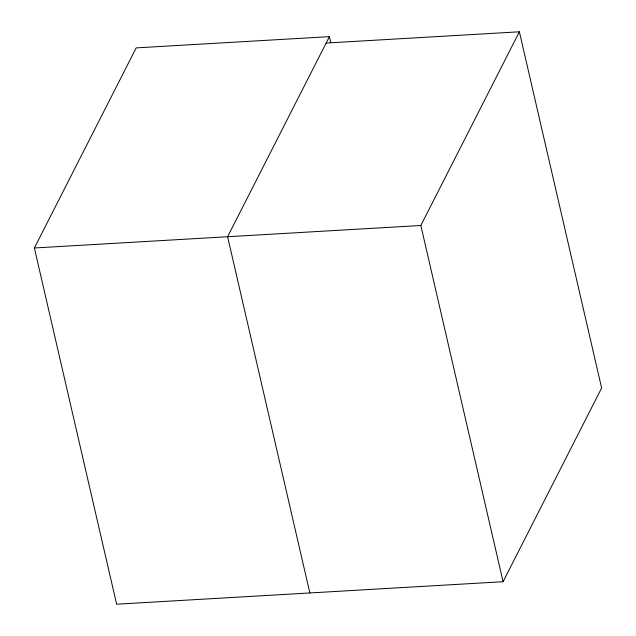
<?xml version="1.0" encoding="UTF-8"?>
<svg xmlns="http://www.w3.org/2000/svg" width="636" height="636" viewBox="0 0 636 636"><rect width="100%" height="100%" fill="white"/><g stroke="black" fill="none" stroke-linecap="round" stroke-linejoin="round"><path stroke-width="0.95" d="M326.149 43.049L519.381 31.8L601.624 388.016L503.076 581.709L116.619 604.2L34.376 247.984L136.176 47.891L329.408 36.642L330.752 42.453M329.408 36.642L227.609 236.735L309.851 592.951M503.076 581.709L420.841 225.486L519.381 31.8M34.376 247.984L420.841 225.486"/></g></svg>
